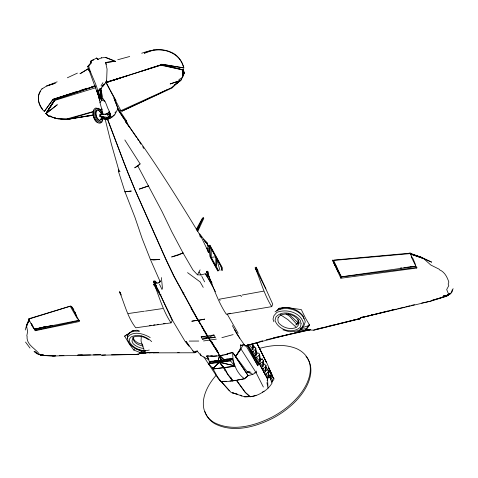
<?xml version="1.0" encoding="UTF-8"?>
<svg xmlns="http://www.w3.org/2000/svg" width="478" height="478" viewBox="0 0 478 478"><rect width="100%" height="100%" fill="white"/><g stroke="black" fill="none" stroke-linecap="round" stroke-linejoin="round"><path stroke-width="0.72" d="M209.818 363.513L210.404 361.685L221.075 360.37L219.498 355.668L218.207 360.711L209.962 361.35L208.474 363.86C214.144 368.329 215.871 375.505 220.233 380.996L221.619 381.575L226.417 381.558L232.643 380.924L230.665 377.124M260.181 359.45L262.159 359.402L263.426 360.579L262.804 361.966L262.804 366.835L261.382 367.265M98.014 91.704L100.368 98.665L100.607 89.171L102.842 85.67L103.302 85.849L106.845 81.099M101.862 118.126L101.886 116.74M262.9 364.224L264.358 364.021L266.031 365.616L265.535 366.955L265.451 371.83L263.324 372.464M263.426 360.579L263.3 365.503L262.804 366.835L260.128 363.161L259.118 363.292L247.921 344.853M261.663 368.783L263.097 368.616L265.451 371.83L265.893 370.498L266.031 365.616M95.259 85.95L55.066 98.916L45.954 113.65L48.547 116.017L51.176 116.471L51.158 116.961L49.993 116.076C56.213 119.267 63.843 120.223 70.601 118.526L93.497 111.774M103.164 116.638L102.483 120.605L101.264 121.251L99.866 121.107C96.496 119.309 95.313 115.025 95.696 111.44L97.536 108.99L98.94 109.157L100.452 110.185L102.716 114.212M272.693 380.363L272.615 382.053L271.934 380.87L273.757 379.855L273.918 378.749L272.203 376.001M109.522 111.995L110.43 113.913L109.803 116.871L109.976 115.073L108.99 110.579C106.373 106.576 106.152 99.269 100.619 97.93L100.464 98.54L101.539 100.129L104.945 101.228M141.315 335.926L141.034 341.077L145.079 352.985L149.716 352.645L147.583 352.704M93.186 113.615L93.27 112.151M181.628 69.698L183.104 69.752L182.727 76.361L183.313 76.181L182.966 69.955L182.727 76.361L180.786 80.352L174.924 84.797M174.512 85.084L180.786 80.352L182.488 77.072L182.56 76.02M256.477 371.065L256.023 372.535L252.856 374.292L248.16 375.684L235.505 356.737L240.129 350.183L240.595 344.686L241.193 345.379L244.336 344.805M127.226 338.729L127.59 335.419L130.046 332.557L133.744 331.188L139.719 331.087M409.682 253.579L409.742 253.035L422.026 257.552L431.55 262.093M92.852 114.087L93.849 109.713M254.368 347.255L252.527 343.246L253.131 347.96L252.892 349.759L250.92 350.033M182.5 292.614L182.698 291.174M188.995 346.245L184.98 341.19L173.03 321.234L154.735 283.101L158.798 282.88L160.202 281.775L150.421 259.548L142.169 238.606L134.975 217.43L124.967 191.798L118.365 171.166L118.634 169.541L111.284 143.788L105.196 119.381L106.558 119.5L107.389 118.586L127.907 172.94L135.166 190.25L165.591 258.437L173.998 276.081L198.28 320.356L204.626 319.143L198.28 320.356M265.457 370.241L267.322 370.008L268.558 370.623L268.624 376.09L267.19 380.715L267.549 378.624L259.118 363.292L267.62 379.257M133.601 337.366L133.231 339.47C134.832 343.67 139.104 345.307 143.197 346.066M431.132 300.59L446.643 296.109L447.79 295.296L447.964 294.46L450.019 294.06L451.704 292.255M301.086 331.242L294.795 332.551L300.674 331.415L305.771 329.844L313.646 330.161L360.514 318.677L360.179 317.942L431.031 301.08L446.613 296.246L447.51 295.087L448.185 294.986L447.964 294.46L449.571 293.827M26.374 326.958L26.81 324.807L29.469 318.856M207.261 245.041L207.201 244.581M450.019 294.06L451.674 292.393L452.206 289.841M97.637 92.326L99.454 98.414L99.514 100.147L99.579 98.247L100.613 98.492L101.689 100.087L99.992 102.746L103.039 113.931M196.805 230.079L203.443 217.723L196.512 229.942M26.445 327.131L29.206 319.477M415.4 264.382L413.153 258.927L411.373 256.357L410.363 253.137L333.829 260.056L333.704 260.432L339.774 274.336L341.549 276.81L415.997 266.21L410.483 266.76M218.183 355.698L219.551 355.542L218.207 360.711L221.075 360.37M101.473 119.566L100.284 119.255L100.41 119.996L101.473 119.566L101.916 117.958L100.828 118.819M25.25 330.005L26.613 325.207L29.313 319.268M388.028 310.975L360.179 317.942L360.693 317.47L360.537 318.587L353.302 320.182M416.756 268.05L416.947 267.405L344.572 276.541L341.31 277.001L340.874 278.232L416.756 268.05L411.277 256.901M142.193 350.38L140.705 352.788L138.363 354.413L101.802 355.184L100.111 354.796L93.443 354.879M264.675 374.16L266.109 373.981L268.367 377.483L268.122 371.956L268.558 370.623M254.672 355.841L255.951 355.453L255.306 349.388L255.772 348.068L254.32 347.022L252.312 347.142M245.943 345.654L257.827 365.766L258.407 364.099L247.646 344.895M183.05 74.102L183.916 71.718L183.104 69.752L184.335 73.564L183.032 75.01M236.64 380.386L245.405 392.42L250.227 396.626C255.342 396.25 259.996 394.26 264.047 391.219M102.71 120.008L101.91 122.117L100.476 123.055L98.868 123.199C94.232 120.378 92.266 113.794 94.387 108.864L95.869 107.926L99.424 109.277M258.514 362.043L259.924 361.834L259.028 355.471L259.554 354.102L258.222 352.985L256.286 353.248M102.101 86.41L102.77 85.765M160.202 281.775L160.459 281.112M236.108 393.806L232.523 392.832L244.605 396.806L250.09 396.644M451.674 292.393L453.12 288.64M255.772 348.068L256.495 354.043L255.951 355.453L253.083 351.503L251.775 351.539M110.43 113.913L109.88 115.216L109.898 116.734L107.98 119.237L111.744 117.427L114.786 114.72L117.749 109.014L117.672 107.598L113.991 98.217L117.313 106.875M244.64 378.815C236.443 373.479 232.165 361.505 232.78 352.639L248.16 375.684L244.64 378.815L232.929 380.888L232.78 380.201M208.617 274.39L207.249 271.833C212.973 286.179 217.693 301.331 226.345 314.279L271.725 306.637L272.729 304.181L256.059 267.094L258.042 270.996M219.635 362.336L234.567 365.766L234.823 366.208L224.057 367.648L219.635 362.336L234.567 365.766L230.587 360.956L219.617 362.378L219.772 361.995L230.205 360.52L231.25 358.924L231.794 359.289M220.346 362.754L219.772 361.995M220.705 362.246L221.416 361.243L220.932 360.269L231.25 358.924M223.328 367.492L223.716 366.56M259.554 354.102L260.498 360.46L259.924 361.834L256.567 357.144L254.708 357.395M252.856 374.292L247.311 371.956L232.78 352.639L229.303 353.361L226.094 354.646L219.713 355.722L223.34 354.933M220.932 360.269L221.35 360.334L219.802 355.507L224.242 359.94L227.229 359.02L232.087 358.369L234.823 366.208L224.074 367.606L227.887 374.268L232.929 380.888M212.662 367.707L213.2 368.98L223.77 367.642L213.2 368.98L212.172 367.164M223.752 367.69L219.306 362.378L212.925 368.58L219.456 362.037L209.25 363.316L210.404 361.685M220.394 362.288L221.129 361.278L220.651 360.304M220.029 362.796L219.456 362.037M209.011 355.883C201.943 355.907 212.614 356.684 219.462 355.757L219.551 355.542M197.701 230.253L199.105 227.086M153.235 352.86L194.355 352.77L195.98 352.226L196.333 351.444M197.778 231.376L203.807 218.315L203.353 218.099M197.3 230.33L202.935 218.195L202.558 217.914L196.225 229.446M40.54 91.256C36.418 97.004 38.628 104.306 42.751 109.36M198.113 320.188L191.869 321.192L198.113 320.188L209.245 339.207L217.735 352.423L211.174 341.173M29.224 319.764L26.415 325.53L27.646 331.385L26.804 335.885L27.085 336.285C26.26 345.301 35.784 348.331 39.644 354.64L37.224 353.84L34.028 351.551M124.836 139.97L140.114 163.894L137.867 166.063L161.875 211.24L172.002 232.165L183.044 252.964L192.921 269.945L197.456 274.802L200.115 269.867M120.803 294.084L119.691 292.213C124.662 304.151 127.638 317.47 135.764 327.794L171.04 322.865L172.235 320.547L160.369 294.956M145.079 352.985L140.705 352.788L133.822 350.063L129.478 344.244L124.698 336.285L125.272 335.209M47.453 114.738L46.085 113.483L54.588 100.452L95.552 87.785M51.176 116.471L48.547 116.017L45.954 113.65L57.312 104.712L45.978 113.615L55.095 99.824L95.086 86.363M309.391 324.269L305.771 329.844L307.969 329.605M240.129 350.183L242.979 345.17M101.043 85.903L102.907 82.67M230.587 360.956L232.087 358.369M266.138 339.768L307.019 330.525L307.372 329.928L309.714 329.545M156.593 287.111L155.039 285.055L154.101 285.264L153.432 283.992L160.124 295.135L160.506 294.496M38.855 354.694L40.038 354.61L42.136 355.56L51.361 355.626M42.058 88.771C35.766 95.463 38.091 106.128 44.352 111.428L53.052 99.346L76.695 91.579M114.953 112.957L115.664 111.798M31.482 324.221L28.495 319.185L70.529 306.093L73.815 309.768M46.085 113.483L55.066 98.916L83.333 90.133M26.415 325.53L26.613 325.207M271.295 382.065L272.012 380.912M238.08 352.609L235.505 356.737L239.962 349.681L238.833 351.438M45.978 113.615L54.588 100.452M127.345 75.709L105.877 82.347L120.88 110.645L121.92 111.177L171.996 88L179.597 80.746L180.786 80.352L176.382 83.172M112.832 80.465L162.639 64.321L183.779 68.007C182.315 61.339 177.661 54.785 171.04 52.192C161.564 47.854 151.12 49.873 141.685 53.249M158.798 282.88L160.309 280.688M447.964 294.46L448.179 295.028L443.411 295.93L442.497 297.22L432.811 300.22M125.786 121.185L126.341 122.081L117.218 108.392M97.781 91.155L100.494 98.092L103.033 98.964M44.221 111.595L53.13 99.251L95.2 86.142M102.131 86.984L104.837 83.829M31.572 323.749L35.157 330.728L36.645 328.984L52.484 325.291M104.27 118.251L104.527 119.554L107.06 119.404L104.891 118.233M105.758 81.869L106.594 80.782M446.613 296.246L447.51 295.087M102.901 85.299L103.78 84.17M98.098 91.178L100.607 89.171L101.557 98.295L100.858 88.848L99.615 89.243M96.735 91.483L97.62 91.208L96.735 91.483L96.801 90.712M105.596 62.493L115.64 61.25L105.596 62.493L107.066 69.059L106.552 82.461L110.042 81.356M309.427 324.992L306.649 328.464L301.343 329.485L300.399 328.398M88.699 66.173L91.358 62.833L90.754 61.274L93.64 59.69L90.617 61.321L90.527 63.114L87.689 66.508L96.162 89.685L97.775 92.135L98.098 92.039C96.15 83.064 90.945 75.094 88.699 66.173L87.689 66.508M87.928 68.957L80.071 73.732L87.928 68.957L89.464 70.463M133.822 350.063L135.137 348.462L141.823 351.533L145.294 351.24M305.771 329.844L309.642 325.177L305.717 318.569L301.295 309.577L285.629 307.39L278.823 308.352L276.75 310.814M106.923 114.081L109.014 111.894M107.287 113.997L109.474 111.774M300.811 329.055L303.865 325.823L305.257 321.867C302.574 309.571 284.535 304.719 275.023 311.895M266.109 373.981L268.122 371.956M253.083 351.503L255.306 349.388M128.875 333.835L129.795 332.999M114.29 114.857L110.968 117.684L108.637 118.908L107.186 118.652L124.68 164.569M180.786 80.352L179.573 80.782L171.488 87.719L120.88 110.645M295.846 325.124L297.949 323.391L298.135 319.621M244.407 378.636L247.496 376.09M298.29 323.062L295.99 324.233M443.411 295.93L448.179 295.028L447.79 295.296L450.103 293.617L448.651 294.317L446.685 289.513L448.794 285.641L448.143 284.016L448.86 282.116C447.127 277.019 444.755 272.012 439.431 269.753L439.204 269.216L430.756 264.997L423.627 258.562L410.626 254.009L422.026 257.552L410.363 253.8M138.961 353.762L140.705 352.788M446.643 296.109L448.185 294.986M140.114 163.894L134.682 167.826L137.867 166.063M124.698 336.285L132.125 331.015L136.959 330.161L138.913 331.057M263.097 368.616L265.535 366.955M256.567 357.144L259.028 355.471M232.392 325.614L237.01 334.212L245.112 345.964L246.75 345.403M41.921 88.932L46.969 85.837L57.133 81.834M181.598 78.063L178.981 79.563L179.597 80.746L170.168 83.955L179.573 80.782M167.718 89.506L158.009 94.214M226.094 354.646L228.251 353.463L232.284 352.561M121.92 111.177L156.67 94.841M67.368 77.777L77.406 73.11M104.807 118.162L102.967 118.711L109.665 117.433M260.128 363.161L262.804 361.966M262.308 392.271C265.81 390.693 268.953 387.7 271.086 384.551L272.036 383.123L269.986 377.662L268.415 376.09L271.815 374.764L265.631 366.734M213.941 334.994L208.468 337.301L215.267 337.283L213.941 334.994L207.667 335.932L198.376 320.146M101.653 57.79L97.769 59.374L98.086 59.266L96.592 58.041L90.617 61.321L90.527 63.114L91.358 62.833M131.641 331.326L133.571 330.549M49.497 116.232L50.047 116.011L51.212 116.895L51.678 116.775M102.633 86.118L103.302 85.849M278.041 309.338C286.537 305.233 297.537 308.609 303.13 316.024L303.936 318.742M149.261 350.045C141.948 352.113 132.998 348.486 129.383 341.639L129.616 338.723L131.247 336.853C138.1 333.554 146.501 336.476 151.681 341.621M99.83 88.968L101.133 88.502L99.878 88.902M99.567 89.308L100.858 88.848L102.943 99.089M154.071 49.885L144.266 53.249C158.32 45.571 180.104 50.835 183.779 68.007M98.946 90.067L100.147 89.655L98.474 90.109M259.345 348.45C271.319 345.026 284.541 343.831 296.348 348.54A57.862 34.47 -29.7 0 1 307.049 357.353A56.105 33.424 -29.6 0 1 308.692 378.737A56.105 33.43 -29.6 0 1 299.264 395.342A57.796 34.392 -29.7 0 1 272.55 416.846C254.941 425.779 232.666 432.118 214.048 422.498A57.742 34.332 -29.7 0 1 204.996 412.281A55.974 33.269 -29.8 0 1 206.209 390.645A55.968 33.263 -29.8 0 1 216.181 375.272M52.466 117.188L56.231 118.556L57.258 118.215L57.575 118.753L59.021 118.711M46.832 85.998L55.227 83.256L46.969 85.837M105.931 82.282L106.582 82.425L121.155 77.735M141.422 71.204L161.086 64.877L182.99 69.919L160.853 65.211L105.877 82.347M202.475 339.183L208.205 337.343L201.16 336.87L202.475 339.183L208.737 338.251M80.83 90.234L87.133 88.227M91.34 86.888L94.841 85.771M106.552 82.461L120.05 78.165M308.113 325.811L303.016 327.436L301.343 329.485L300.674 331.415L299.061 329.934M148.096 68.928L162.55 64.458L183.893 67.834M70.529 306.093L28.758 318.778L28.495 319.185L29.785 321.282M230.778 359.426L227.767 360.352L221.416 361.243M103.326 118.186L104.873 117.719L99.896 116.644L99.693 114.881L107.538 113.71L108.458 117.516L102.997 119.13M99.896 116.644L100.858 116.351L108.458 117.516M197.456 274.802L201.119 274.975L206 273.506M104.807 114.517L107.538 113.71M99.932 109.874L102.083 109.241M207.864 274.587L206.478 271.552L207.583 271.235L208.271 272.508M233.109 334.606L221.888 337.659M93.592 111.446L66.55 119.034L56.231 118.556M100.016 109.623L102.131 109.05M223.794 359.964L227.229 359.02M117.749 59.75L129.699 56.488M160.124 295.135L161.086 294.878M241.193 345.379L244.628 344.465M247.401 345.23L290.935 333.859M107.359 114.367L109.498 113.812L110.293 114.254L107.407 114.744M245.112 345.964L262.667 340.993L260.516 341.322M391.601 310.079L393.741 309.547M313.646 330.161L353.84 320.069M355.274 319.71L360.537 318.587L360.693 317.47L360.514 318.677L355.268 319.651M360.765 317.804L396.31 309.105M397.762 308.752L404.292 307.157M405.744 306.798L410.094 305.735M411.546 305.382L414.45 304.671M361.41 317.296L364.278 316.603M371.448 314.859L373.599 314.333M307.019 330.525L310.616 329.653M315.904 329.294L324.496 327.197M325.93 326.85L330.226 325.799M331.654 325.452L335.95 324.407M337.384 324.054L351.7 320.565M353.134 320.218L357.425 319.167M31.972 325.578L34.47 329.258L45.356 326.713L34.47 329.258L31.972 325.578L31.082 323.379L32.098 325.142M40.439 327.89L45.494 326.689M146.095 353.015L139.421 353.194L140.741 353.039M43.098 354.778L40.266 355.082L41.138 355.112L40.038 354.61L40.266 355.082L43.098 354.778L44.436 355.513L52.544 356.026L100.111 354.796M273.392 337.838L310.575 329.599M240.093 379.586L243.684 378.797M250.167 396.794L256.089 395.527M421.68 303.058L431.031 301.08M209.979 356.026L211.061 355.799M35.157 330.728L79.462 321.491L71.27 306.201L72.321 307.366M302.478 330.949L306.673 330.077M207.9 245.883L209.131 245.997L210.177 256.913L217.801 270.99M209.191 246.558L210.027 246.385L221.362 266.969L221.457 270.458M182.937 293.223L184 293.008M79.456 320.559L35.563 330.173L34.434 328.267M220.95 267.047L221.362 266.969L221.398 269.544M306.906 330.173L309.834 329.629M208.51 245.489L209.938 245.232L222.419 267.907L222.581 270.578M242.119 295.04L263.557 291.168M108.207 116.823L110.233 116.477M208.952 246.57L210.027 246.385L221.362 266.969M102.967 118.711L109.36 117.636M93.341 114.911L67.804 119.309L60.736 119.016M107.269 114.78L109.97 114.332M228.705 313.514L230.175 313.269M245.596 310.718L247.066 310.473M211.3 257.427L215.751 256.704L215.895 265.726L211.3 257.427L211.216 248.476M224.75 354.706L229.303 353.361M93.604 115.186L67.804 119.309L75.811 117.869M307.372 329.928L309.409 329.605M212.286 285.707L205.636 274.151L206.359 275.549L207.56 275.358L206.926 274.002L212.107 283.072M208.474 363.86L219.288 362.42M77.992 117.528L79.444 117.301M80.896 117.074L93.258 115.144M108.381 116.877L110.502 116.56M145.437 311.106L162.663 308.561M207.667 335.932L209 338.215L215.267 337.283M209 338.215L210.057 340.037L216.325 339.111M233.718 380.572L235.839 380.261M237.255 380.052L239.376 379.741M128.247 313.556L144.392 311.19M153.558 325.028L154.986 324.819M157.131 324.502L158.559 324.293M163.554 323.564L164.982 323.355M260.582 359.175L262.661 358.87M201.16 336.87L207.404 335.974M198.77 341.041L189.24 341.095M193.339 351.497L197.569 351.479L196.954 350.81L201.017 355.578L208.976 359.874M149.572 325.464L151.03 325.255M203.556 340.951L209.794 340.073M247.992 345.128L249.594 344.901L252.892 349.759L252.055 343.999M266.652 377.71L267.949 377.53M220.896 360.352L224.242 359.94L219.749 355.638M210.404 362.163L221.129 361.278M268.385 375.212L271.815 374.764M400.229 268.08L401.705 267.901M403.916 267.638L405.392 267.459M220.615 360.394L214.718 360.705M216.415 362.802L219.271 362.461M101.802 355.184L105.524 354.915M216.815 355.847L213.391 356.23L211.64 355.907M143.137 353.015L139.421 353.194L141.333 352.979M224.576 370.498L225.951 370.348M406.868 267.28L415.89 266.33M223.68 368.424L225.054 368.293M249.426 371.747L247.311 371.956L250.938 372.195M229.972 380.972L232.732 380.709M333.704 260.432L410.244 253.609M139.421 353.194L141.655 352.991M99.693 114.881L102.316 114.648M101.336 57.898L105.865 57.426L114.529 60.873M54.128 117.917L55.532 117.797M101.097 122.111L99.52 122.225C95.188 119.9 93.509 113.573 95.582 109.181L96.986 108.345L98.546 108.303L100.464 109.797L101.963 111.816L103.051 114.397M42.136 355.56L55.37 355.895M59.642 355.632L63.915 355.375M52.544 356.026L55.388 355.865M59.654 355.614L63.21 355.405M149.088 352.728L153.546 352.519M149.07 352.901L158.75 352.525M59.397 355.441L60.873 355.393M154.496 282.432L153.874 281.064L155.278 281.207L157.166 283.251M244.605 396.806L248.721 396.68M143.316 352.818L146.16 352.74M59.409 355.483L63.102 355.393M77.866 355.017L82.294 354.909M95.582 354.574L100.75 354.443M114.296 354.676L124.579 354.431M137.055 354.132L138.524 354.096M177.738 352.555L179.184 352.525M111.488 354.813L138.363 354.413M77.878 355.064L90.479 354.915M222.019 381.325L226.518 381.301M194.899 352.22L195.98 352.226M195.568 351.27L197.581 351.27M181.586 69.764L183.056 69.818L161.588 64.219M145.676 350.977C137.939 350.738 127.369 346.275 127.584 337.211C133.135 330.328 143.8 333.704 150.212 337.582M254.571 372.44L256.023 372.535L263.354 387.019M143.866 348.456C139.887 348.175 136.057 346.454 133.153 343.736L131.958 341.059L132.998 337.241C138.088 335.293 144.296 336.351 148.467 339.78M96.598 90.969L99.454 98.414L100.511 98.623L98.426 92.314M40.289 355.04L42.201 355.453L40.708 354.981M211.629 355.937L213.337 356.361M231.43 392.635L237.626 394.242M118.365 171.166L120.038 171.674L118.634 169.541M142.474 344.345L137.485 342.774L134.414 340.36L133.225 337.683M423.627 258.562L410.626 254.009M282.916 329.784L289.071 331.726L294.508 331.397L299.413 330.298L302.496 326.982L303.53 323.636C301.14 312.427 286.627 308.489 276.887 312.361L273.942 315.677L273.022 319.089L273.9 321.772M105.548 57.533L114.212 60.975M410.345 253.86L421.901 257.929L431.544 262.117M39.065 354.359L41.138 355.112M206.478 271.552L206.956 271.731L207.141 272.962M206.532 243.332L207.004 243.535M46.378 114.051L48.547 116.017M208.647 245.734L209.131 245.997M104.813 118.335L106.953 119.548M46.432 113.985L47.197 114.433M97.781 122.738L96.209 121.806L94.686 119.787L93.574 117.188M240.207 395.091L241.754 396.029M270.805 376.102L273.183 377.566L273.918 378.749M285.975 313.879L289.566 316.227L297.095 324.586M280.299 314.655L287.798 319.555L295.846 326.97M279.403 308.167L280.646 308.991M288.091 313.932L289.955 315.163L298.66 323.343M187.549 272.633L200.043 281.847L203.234 287.362M98.444 110.203L100.559 112.45L101.378 114.385M98.086 59.266L96.538 58.059L97.357 58.937M99.478 120.247C96.437 118.341 95.146 114.2 96.574 110.92L98.611 110.233L101.151 112.916L101.635 114.278M37.29 353.726L34.535 351.342L37.224 353.84M250.024 396.812L245.226 392.438L236.425 380.416M205.026 241.037L207.56 243.487L208.713 252.539L199.619 233.76L207.649 244.36L204.799 241.241M192.909 350.84L193.542 351.473M201.089 237.178L199.929 235.881L201.459 237.399M203.491 239.43L207.56 243.487L205.068 241.139M199.912 235.839L201.471 237.458M30.006 348.08L25.525 342.051M208.593 274.814L207.201 273.314L209.657 277.616M340.874 278.232L332.437 260.056C335.67 265.589 338.806 271.014 341.31 277.001M230.964 392.324L217.371 377.273L203.915 356.941M206.359 275.549L207.739 277.085M87.797 69.119L90.217 71.814M217.371 377.273L229.44 390.896M33.257 327.663L34.541 329.145L79.025 320.272L76.982 318.031L70.32 306.434M109.88 115.216L111.744 117.427M194.355 352.77L186.008 341.447L188.894 345.391M207.787 244.945L208.444 245.776M262.984 363.292L263.868 364.439M125.851 122.225C152.763 158.415 176.681 196.697 200.073 235.236M95.134 119.829L95.899 120.832M125.893 122.153L129.759 127.333M171.04 322.865C163.619 311.841 159.795 298.774 155.111 286.43M199.027 272L201.119 274.975M239.831 338.269L234.447 329.456M232.643 380.924L227.582 374.304L223.77 367.642M210.057 340.037L217.986 352.388L213.606 344.949M208.802 359.056L206.825 356.188L208.073 358.022M271.725 306.637C264.167 294.729 260.677 280.694 255.168 267.811L257.152 271.713M139.391 141.763L141.034 144.213M136.654 137.688L126.556 122.476M137.431 138.841L138.59 140.574M117.469 109.026L126.18 122.123L126.27 120.54L117.672 107.598M121.591 114.923L122.96 116.967M142.659 146.662L143.848 148.491M240.709 348.504L256.023 372.535M334.218 263.037L336.422 266.485L338.149 271.863L334.994 264.932M212.716 343.467L213.254 344.345M271.749 374.848L272.502 376.096M159.598 292.399L154.394 283.723L155.039 285.055M154.735 283.101L156.593 286.197M154.77 281.04L155.959 283.4M120.689 293.594L119.584 291.723L121.298 295.04M191.003 308.095L200.401 324.162M183.253 70.589L184.335 73.564L183.301 70.517M270.207 375.738L272.884 380.596M247.329 345.068L258.407 364.099M126.682 334.463L127.728 336.255M126.371 122.015L127.644 124.172M271.976 374.477L268.391 367.594L272.83 376.778M269.765 376.825L271.068 379.257L270.058 376.67M238.158 333.303L227.08 313.879M202.075 327.346L202.803 328.625M203.891 330.537L204.62 331.816M207.165 336.285L207.894 337.564M153.874 281.064L154.98 283.012M154.615 283.603L153.504 281.656L154.149 282.982M201.662 326.044L206.962 335.783M218.685 270.769L216.468 266.766L216.313 257.732L219.976 270.411M218.076 270.865L210.159 256.567L209.938 245.232M220.161 362.605L222.145 366.172M114.726 98.283L116.064 100.721M110.364 90.324L114.385 97.673M106.295 82.796L110.03 89.709M220.095 300.459L219.414 299.192L240.721 295.38L241.396 296.677M211.766 341.77L212.447 343.031M333.315 261.526L334.767 265.475L334.277 263.378M204.608 281.835L201.806 276.344M247.12 345.301L257.827 365.766M119.691 292.213L120.713 294.149M208.767 278.68L213.815 288.569M182.745 74.915L183.05 75.512M214.138 289.196L215.429 291.7M207.583 271.235L208.067 272.167M255.168 267.811L265.882 288.939M256.596 342.535L267.22 363.824L271.337 373.378M256.507 342.397L266.593 362.724L256.776 342.816M219.713 355.722L216.42 349.036M219.462 355.757L215.542 347.763M270.572 373.264L269.831 371.759L270.787 373.019L270.817 373.772M159.491 284.201L162.066 289.584M410.363 253.137L411.259 255.001M255.903 350.595L257.128 353.266M94.752 119.321L93.592 116.799L93.144 114.344M206.914 355.973L209.334 361.434M198.011 320.397L173.765 276.123L165.394 258.479L135.137 190.256L124.728 164.557M74.67 311.65L76.45 316.179L74.944 312.158M206.855 248.118L208.39 252.504L208.253 251.518M97.052 91.507L99.454 98.414M200.407 353.732L201.017 355.578M252.683 346.538L253.131 347.96M256.059 352.639L256.495 354.043M259.877 358.416L260.498 360.46M73.248 308.633L73.869 310.676L73.57 309.487M105.728 62.331L106.325 64.393M97.56 92.302L99.316 98.988L98.378 94.829M265.553 369.058L265.893 370.498M98.074 93.61L99.514 100.147M268.331 374.74L268.624 376.09M266.927 382.657L267.997 388.094L267.549 378.624M155.47 282.355L155.278 281.207L155.296 282.074M207.739 247.807L207.87 248.691M99.609 100.016L99.992 102.746M220.92 357.807L221.087 359.259M100.649 114.589L100.858 116.351M161.391 277.581L162.496 288.664M99.944 89.912L100.494 98.092M182.465 75.697L182.488 77.072M206.956 271.731L206.974 272.663M204.913 411.522A55.938 33.311 -29.8 0 0 205.612 413.422A57.713 34.38 -29.7 0 0 214.664 423.657C233.27 433.301 255.551 426.979 273.153 418.053A57.76 34.434 -29.7 0 0 292.279 404.537A56.075 33.478 -29.6 0 0 309.26 379.938A56.069 33.472 -29.6 0 0 310.264 364.798A57.826 34.518 -29.7 0 0 306.004 356.349M126.27 120.54L126.228 122.057L127.483 124.22L126.27 120.54M278.178 317.416L277.843 319.776L278.333 322.513C282.57 327.789 290.08 329.981 296.402 327.448L298.248 325.285L299.24 322.805C297.226 315.181 287.32 312.295 280.55 315.127L278.178 317.416M301.05 323.582L300.56 326.976C293.038 334.355 278.196 330.274 275.017 320.374L275.979 316.878C282.588 309.63 294.938 313.419 300.333 320.427L301.05 323.582M183.044 252.964L178.354 255.103L171.608 256.973L183.044 252.964M148.407 185.99L139.325 189.085L148.407 185.99M131.205 191.069L124.967 191.798L131.205 191.069M159.748 259.333L153.749 260.044L150.421 259.548L159.748 259.333"/></g></svg>
